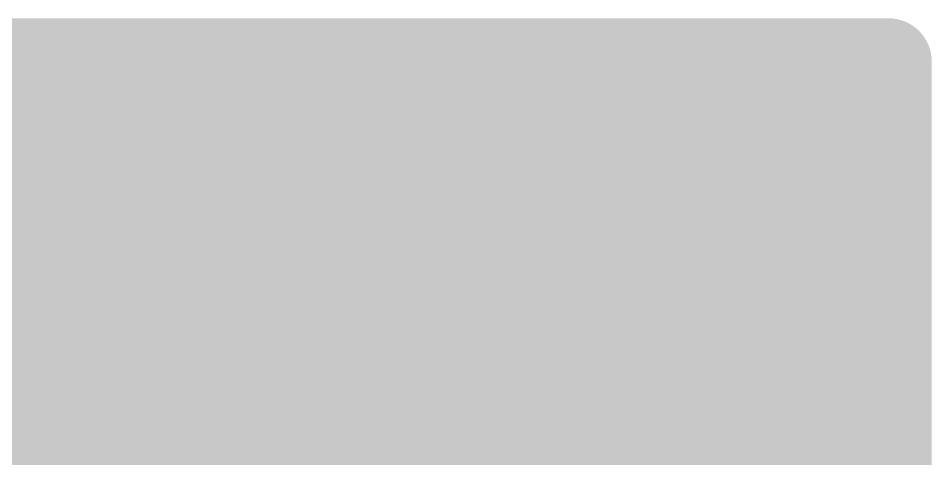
# Model space of a CAD drawing. Header units: inches. Extents: x -2 to 289, y -4 to 187.
# Drawn here: x 11.828 to 13.172, y 38.719 to 39.367 of the extents above; entities that cross this region are included whole.
import ezdxf

# ---------------------------------------------------------------- set-up
doc = ezdxf.new("R2010")
doc.units = ezdxf.units.IN
for name, color, linetype in [('Bottom Layer', 5, 'Continuous'), ('Bottom Overlay', 54, 'Continuous'), ('Bottom Paste', 16, 'Continuous'), ('Bottom Solder', 6, 'Continuous')]:
    doc.layers.add(name, color=color, linetype=linetype)

# ---------------------------------------------------------------- blocks, each defined once
blk = doc.blocks.new('C___1206_B_39')
at = {"layer": 'Bottom Layer'}
blk.add_hatch(color=5, dxfattribs=at).paths.add_polyline_path([(0.508, 0.889), (2.032, 0.889), (2.032, -0.889), (0.508, -0.889)])
at = {"layer": 'Bottom Paste'}
blk.add_hatch(color=16, dxfattribs=at).paths.add_polyline_path([(0.508, 0.889), (2.032, 0.889), (2.032, -0.889), (0.508, -0.889)])
at = {"layer": 'Bottom Solder'}
blk.add_hatch(color=6, dxfattribs=at).paths.add_polyline_path([(0.4064, 0.9906), (2.1336, 0.9906), (2.1336, -0.9906), (0.4064, -0.9906)])
at = {"layer": 'Bottom Overlay', "const_width": 0.127}
for points in [[(2.1336, 0.9906), (2.1336, -0.9906)], [(0.6096, -0.9906), (2.1336, -0.9906)]]:
    blk.add_lwpolyline(points, dxfattribs=at)
at = {"layer": 'Bottom Overlay', "const_width": 0.0635}
blk.add_lwpolyline([(2.1018, -0.9906, 1), (2.1653, -0.9906, 1)], format="xyb", close=True, dxfattribs=at)
blk.add_lwpolyline([(2.1018, -0.9906, 1), (2.1653, -0.9906, 1)], format="xyb", close=True, dxfattribs=at)

msp = doc.modelspace()

# ---------------------------------------------------------------- block references
at = {"rotation": 90}
msp.add_blockref('C___1206_B_39', (12.1175, 37.1699), dxfattribs=at)

doc.saveas('drawing.dxf')
